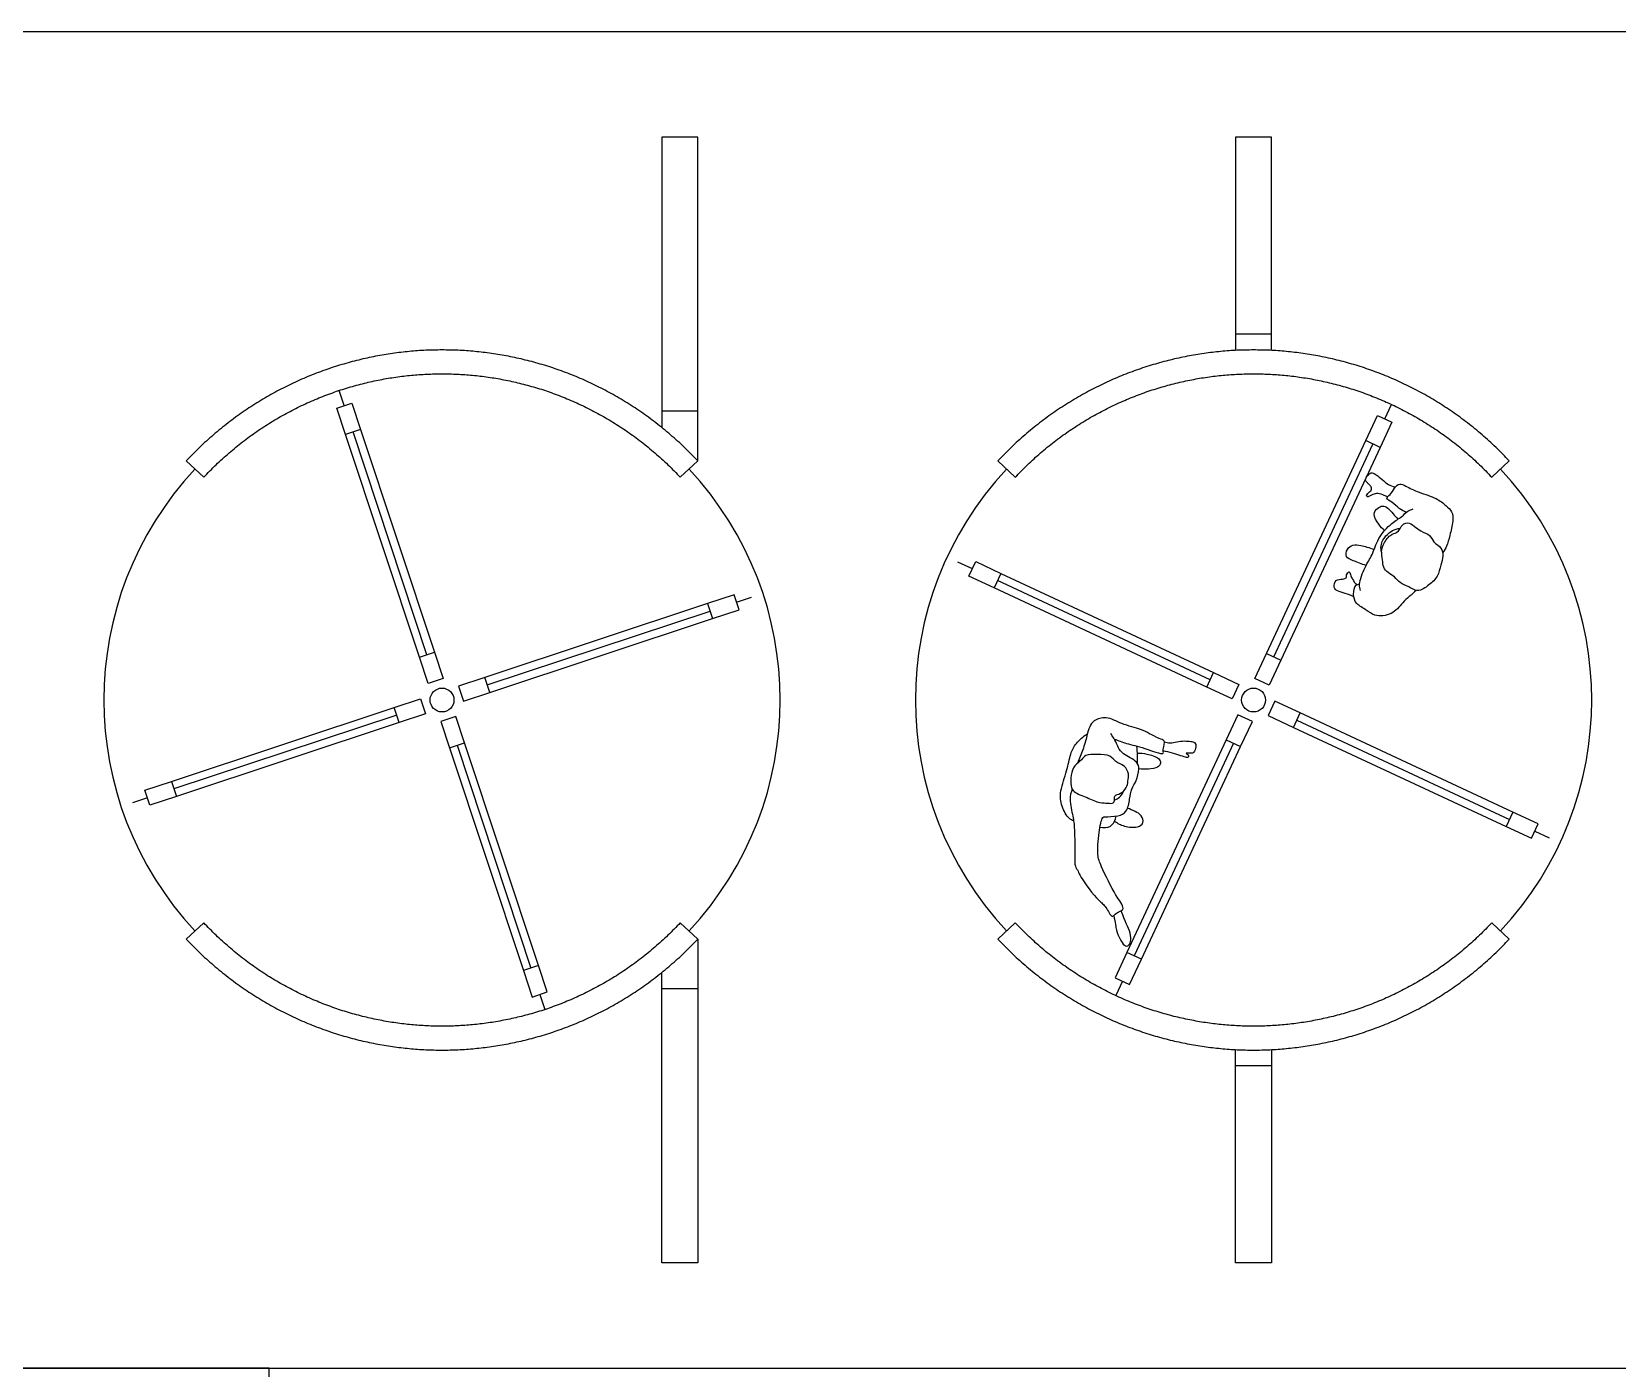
# Model space of a CAD drawing. Header units: millimetres. Extents: x 0.1 to 35.7, y -0.3 to 32.7.
# Drawn here: x 27.56 to 32.62, y 5.32 to 9.59 of the extents above; entities that cross this region are included whole.
import ezdxf

# ---------------------------------------------------------------- set-up
doc = ezdxf.new("R2010")
doc.units = ezdxf.units.MM
for name, color, linetype, true_color in [('AG-DIAGRAM', 7, 'Continuous', 0xfecc66), ('AG-DOORS', 7, 'Continuous', 0x66ccff), ('AG-PEOPLE', 7, 'Continuous', 0xfb0207), ('AG-WALLS', 7, 'Continuous', 0x6666ff), ('X-VPRT', 6, 'Continuous', 0xff00ff)]:
    doc.layers.add(name, color=color, linetype=linetype, true_color=true_color)

msp = doc.modelspace()

# ---------------------------------------------------------------- linework, layer by layer
at = {"layer": 'AG-DIAGRAM'}
for centre, start, end in [((28.8691, 7.4523), 136.9272, 223.0728), ((28.8691, 7.4523), 136.9272, 223.0728), ((28.8691, 7.4523), 316.9272, 43.0728), ((28.8691, 7.4523), 316.9272, 43.0728), ((31.4599, 7.4523), 136.9272, 223.0728), ((31.4599, 7.4523), 136.9272, 223.0728), ((31.4599, 7.4523), 316.9272, 43.0728), ((31.4599, 7.4523), 316.9272, 43.0728)]:
    msp.add_arc(centre, 1.0795, start, end, dxfattribs=at)
at = {"layer": 'AG-DOORS'}
for p, q in [((28.6092, 8.3162), (28.8452, 7.605)), ((28.6092, 8.3162), (28.8452, 7.605)), ((28.797, 7.589), (28.561, 8.3002)), ((28.797, 7.589), (28.561, 8.3002)), ((31.5012, 7.6012), (31.8179, 8.2803)), ((31.5012, 7.6012), (31.8179, 8.2803)), ((31.864, 8.2588), (31.5473, 7.5797)), ((31.864, 8.2588), (31.5473, 7.5797)), ((30.6534, 7.8564), (31.3325, 7.5398)), ((30.6534, 7.8564), (31.3325, 7.5398)), ((31.311, 7.4937), (30.6319, 7.8104)), ((31.311, 7.4937), (30.6319, 7.8104)), ((29.7169, 7.7604), (29.0057, 7.5244)), ((29.7169, 7.7604), (29.0057, 7.5244)), ((29.0217, 7.4762), (29.7329, 7.7122)), ((29.0217, 7.4762), (29.7329, 7.7122)), ((28.0052, 7.1925), (28.7164, 7.4285)), ((28.0052, 7.1925), (28.7164, 7.4285)), ((32.2878, 7.0943), (31.6087, 7.411)), ((32.2878, 7.0943), (31.6087, 7.411)), ((28.7324, 7.3802), (28.0212, 7.1443)), ((28.7324, 7.3802), (28.0212, 7.1443)), ((31.5872, 7.3649), (32.2663, 7.0482)), ((31.5872, 7.3649), (32.2663, 7.0482)), ((28.8929, 7.2997), (29.1289, 6.5885)), ((28.8929, 7.2997), (29.1289, 6.5885)), ((29.1771, 6.6045), (28.9412, 7.3157)), ((29.1771, 6.6045), (28.9412, 7.3157)), ((31.3724, 7.325), (31.0558, 6.6459)), ((31.3724, 7.325), (31.0558, 6.6459)), ((31.1018, 6.6244), (31.4185, 7.3035)), ((31.1018, 6.6244), (31.4185, 7.3035))]:
    msp.add_line(p, q, dxfattribs=at)
for points in [[(28.5571, 8.3925), (28.5411, 8.4408)], [(28.5571, 8.3925), (28.5411, 8.4408)], [(31.8785, 8.3501), (31.9, 8.3962)], [(31.8785, 8.3501), (31.9, 8.3962)], [(28.8211, 7.597), (28.5851, 8.3082)], [(28.8211, 7.597), (28.5851, 8.3082)], [(31.5243, 7.5905), (31.8409, 8.2696)], [(31.5243, 7.5905), (31.8409, 8.2696)], [(30.5621, 7.871), (30.516, 7.8925)], [(30.5621, 7.871), (30.516, 7.8925)], [(31.3217, 7.5167), (30.6426, 7.8334)], [(31.3217, 7.5167), (30.6426, 7.8334)], [(29.8093, 7.7643), (29.8575, 7.7803)], [(29.8093, 7.7643), (29.8575, 7.7803)], [(29.0137, 7.5003), (29.7249, 7.7363)], [(29.0137, 7.5003), (29.7249, 7.7363)], [(28.7244, 7.4043), (28.0132, 7.1684)], [(28.7244, 7.4043), (28.0132, 7.1684)], [(31.598, 7.3879), (32.2771, 7.0713)], [(31.598, 7.3879), (32.2771, 7.0713)], [(28.917, 7.3077), (29.153, 6.5965)], [(28.917, 7.3077), (29.153, 6.5965)], [(31.3954, 7.3142), (31.0788, 6.6351)], [(31.3954, 7.3142), (31.0788, 6.6351)], [(27.9289, 7.1404), (27.8806, 7.1244)], [(27.9289, 7.1404), (27.8806, 7.1244)], [(32.3576, 7.0337), (32.4037, 7.0122)], [(32.3576, 7.0337), (32.4037, 7.0122)], [(31.0412, 6.5545), (31.0197, 6.5085)], [(31.0412, 6.5545), (31.0197, 6.5085)], [(29.181, 6.5121), (29.197, 6.4639)], [(29.181, 6.5121), (29.197, 6.4639)]]:
    msp.add_lwpolyline(points, dxfattribs=at)
for points in [[(28.6092, 8.3162), (28.561, 8.3002), (28.533, 8.3845), (28.5812, 8.4005)], [(28.6092, 8.3162), (28.561, 8.3002), (28.533, 8.3845), (28.5812, 8.4005)], [(31.864, 8.2588), (31.8179, 8.2803), (31.8555, 8.3609), (31.9015, 8.3394)], [(31.864, 8.2588), (31.8179, 8.2803), (31.8555, 8.3609), (31.9015, 8.3394)], [(30.6534, 7.8564), (30.6319, 7.8104), (30.5513, 7.848), (30.5728, 7.894)], [(30.6534, 7.8564), (30.6319, 7.8104), (30.5513, 7.848), (30.5728, 7.894)], [(29.7169, 7.7604), (29.7329, 7.7122), (29.8173, 7.7402), (29.8013, 7.7884)], [(29.7169, 7.7604), (29.7329, 7.7122), (29.8173, 7.7402), (29.8013, 7.7884)], [(28.8732, 7.5206), (28.825, 7.5046), (28.797, 7.589), (28.8452, 7.605)], [(28.8732, 7.5206), (28.825, 7.5046), (28.797, 7.589), (28.8452, 7.605)], [(31.5097, 7.4992), (31.4637, 7.5206), (31.5012, 7.6012), (31.5473, 7.5797)], [(31.5097, 7.4992), (31.4637, 7.5206), (31.5012, 7.6012), (31.5473, 7.5797)], [(28.9213, 7.4964), (28.9373, 7.4482), (29.0217, 7.4762), (29.0057, 7.5244)], [(28.9213, 7.4964), (28.9373, 7.4482), (29.0217, 7.4762), (29.0057, 7.5244)], [(31.413, 7.5022), (31.3916, 7.4562), (31.311, 7.4937), (31.3325, 7.5398)], [(31.413, 7.5022), (31.3916, 7.4562), (31.311, 7.4937), (31.3325, 7.5398)], [(28.8008, 7.4564), (28.8168, 7.4082), (28.7324, 7.3802), (28.7164, 7.4285)], [(28.8008, 7.4564), (28.8168, 7.4082), (28.7324, 7.3802), (28.7164, 7.4285)], [(31.5281, 7.4485), (31.5067, 7.4025), (31.5872, 7.3649), (31.6087, 7.411)], [(31.5281, 7.4485), (31.5067, 7.4025), (31.5872, 7.3649), (31.6087, 7.411)], [(28.9132, 7.4001), (28.8649, 7.3841), (28.8929, 7.2997), (28.9412, 7.3157)], [(28.9132, 7.4001), (28.8649, 7.3841), (28.8929, 7.2997), (28.9412, 7.3157)], [(31.456, 7.3841), (31.41, 7.4055), (31.3724, 7.325), (31.4185, 7.3035)], [(31.456, 7.3841), (31.41, 7.4055), (31.3724, 7.325), (31.4185, 7.3035)], [(28.0052, 7.1925), (28.0212, 7.1443), (27.9368, 7.1163), (27.9209, 7.1645)], [(28.0052, 7.1925), (28.0212, 7.1443), (27.9368, 7.1163), (27.9209, 7.1645)], [(32.2878, 7.0943), (32.2663, 7.0482), (32.3469, 7.0107), (32.3684, 7.0567)], [(32.2878, 7.0943), (32.2663, 7.0482), (32.3469, 7.0107), (32.3684, 7.0567)], [(31.1018, 6.6244), (31.0558, 6.6459), (31.0182, 6.5653), (31.0642, 6.5438)], [(31.1018, 6.6244), (31.0558, 6.6459), (31.0182, 6.5653), (31.0642, 6.5438)], [(29.1771, 6.6045), (29.1289, 6.5885), (29.1569, 6.5041), (29.2051, 6.5201)], [(29.1771, 6.6045), (29.1289, 6.5885), (29.1569, 6.5041), (29.2051, 6.5201)]]:
    msp.add_lwpolyline(points, close=True, dxfattribs=at)
for centre in [(28.8691, 7.4523), (28.8691, 7.4523), (31.4599, 7.4523), (31.4599, 7.4523)]:
    msp.add_circle(centre, 0.0381, dxfattribs=at)
at = {"layer": 'AG-PEOPLE'}
for points, knots in [([(31.8873, 8.1001), (31.8842, 8.1022), (31.8768, 8.1065), (31.8568, 8.1125), (31.8486, 8.1117), (31.8321, 8.1048), (31.8239, 8.0996), (31.818, 8.1067), (31.8325, 8.1175), (31.839, 8.1274), (31.8317, 8.1381), (31.8245, 8.1439), (31.8158, 8.1535), (31.8186, 8.1621), (31.8276, 8.1736), (31.8382, 8.18), (31.8529, 8.1706), (31.8702, 8.1568), (31.8897, 8.139), (31.9017, 8.1351), (31.9126, 8.1323)], [0.03584, 0.03584, 0.03584, 0.03584, 0.228068, 0.508222, 0.690041, 0.948701, 1.130413, 1.268451, 1.515762, 1.720924, 1.924337, 2.120138, 2.328826, 2.502474, 2.737551, 2.939418, 3.179555, 3.476631, 3.793553, 4.039932, 4.039932, 4.039932, 4.039932]), ([(31.8873, 8.1001), (31.8842, 8.1022), (31.8768, 8.1065), (31.8568, 8.1125), (31.8486, 8.1117), (31.8321, 8.1048), (31.8239, 8.0996), (31.818, 8.1067), (31.8325, 8.1175), (31.839, 8.1274), (31.8317, 8.1381), (31.8245, 8.1439), (31.8158, 8.1535), (31.8186, 8.1621), (31.8276, 8.1736), (31.8382, 8.18), (31.8529, 8.1706), (31.8702, 8.1568), (31.8897, 8.139), (31.9017, 8.1351), (31.9126, 8.1323)], [0.03584, 0.03584, 0.03584, 0.03584, 0.228068, 0.508222, 0.690041, 0.948701, 1.130413, 1.268451, 1.515762, 1.720924, 1.924337, 2.120138, 2.328826, 2.502474, 2.737551, 2.939418, 3.179555, 3.476631, 3.793553, 4.039932, 4.039932, 4.039932, 4.039932]), ([(31.9468, 8.0511), (31.9393, 8.0549), (31.924, 8.0628), (31.9045, 8.0837), (31.8787, 8.0955), (31.8986, 8.1083), (31.9079, 8.1291), (31.9262, 8.1457), (31.9475, 8.1339), (31.9888, 8.1138), (32.0434, 8.0987), (32.0734, 8.0738), (32.0955, 8.0544), (32.0977, 8.0219), (32.0865, 7.9782), (32.0778, 7.9437), (32.0686, 7.9295), (32.0639, 7.923)], [0, 0, 0, 0, 0.307834, 0.647346, 0.923532, 1.166816, 1.472392, 1.751265, 2.029158, 2.449443, 2.914893, 3.29527, 3.613985, 3.950632, 4.366893, 4.732706, 5.033726, 5.033726, 5.033726, 5.033726]), ([(31.9468, 8.0511), (31.9393, 8.0549), (31.924, 8.0628), (31.9045, 8.0837), (31.8787, 8.0955), (31.8986, 8.1083), (31.9079, 8.1291), (31.9262, 8.1457), (31.9475, 8.1339), (31.9888, 8.1138), (32.0434, 8.0987), (32.0734, 8.0738), (32.0955, 8.0544), (32.0977, 8.0219), (32.0865, 7.9782), (32.0778, 7.9437), (32.0686, 7.9295), (32.0639, 7.923)], [0, 0, 0, 0, 0.307834, 0.647346, 0.923532, 1.166816, 1.472392, 1.751265, 2.029158, 2.449443, 2.914893, 3.29527, 3.613985, 3.950632, 4.366893, 4.732706, 5.033726, 5.033726, 5.033726, 5.033726]), ([(31.801, 7.8019), (31.7994, 7.8085), (31.7947, 7.8223), (31.8149, 7.879), (31.8405, 7.9151), (31.8554, 7.9697), (31.8988, 8.0175), (31.9329, 8.0356), (31.9509, 8.0571), (31.9633, 8.0607), (31.9692, 8.0622)], [0, 0, 0, 0, 0.275494, 0.736989, 1.154643, 1.610574, 2.099032, 2.480601, 2.7945, 3.054814, 3.054814, 3.054814, 3.054814]), ([(31.801, 7.8019), (31.7994, 7.8085), (31.7947, 7.8223), (31.8149, 7.879), (31.8405, 7.9151), (31.8554, 7.9697), (31.8988, 8.0175), (31.9329, 8.0356), (31.9509, 8.0571), (31.9633, 8.0607), (31.9692, 8.0622)], [0, 0, 0, 0, 0.275494, 0.736989, 1.154643, 1.610574, 2.099032, 2.480601, 2.7945, 3.054814, 3.054814, 3.054814, 3.054814]), ([(31.8782, 7.9933), (31.8711, 7.9991), (31.8595, 8.012), (31.8385, 8.0453), (31.8547, 8.0652), (31.8718, 8.0743), (31.8899, 8.0654), (31.9048, 8.0466), (31.9156, 8.0354), (31.9209, 8.0295)], [0.009313, 0.009313, 0.009313, 0.009313, 0.326803, 0.68245, 0.955391, 1.205093, 1.456827, 1.760316, 2.054452, 2.054452, 2.054452, 2.054452]), ([(31.8782, 7.9933), (31.8711, 7.9991), (31.8595, 8.012), (31.8385, 8.0453), (31.8547, 8.0652), (31.8718, 8.0743), (31.8899, 8.0654), (31.9048, 8.0466), (31.9156, 8.0354), (31.9209, 8.0295)], [0.009313, 0.009313, 0.009313, 0.009313, 0.326803, 0.68245, 0.955391, 1.205093, 1.456827, 1.760316, 2.054452, 2.054452, 2.054452, 2.054452]), ([(31.8689, 7.9217), (31.8644, 7.9394), (31.87, 7.9648), (31.8989, 7.9947), (31.9196, 7.9997), (31.9282, 8.0004)], [0.169677, 0.169677, 0.169677, 0.169677, 0.561466, 1.007746, 1.313365, 1.313365, 1.313365, 1.313365]), ([(31.8689, 7.9217), (31.8644, 7.9394), (31.87, 7.9648), (31.8989, 7.9947), (31.9196, 7.9997), (31.9282, 8.0004)], [0.169677, 0.169677, 0.169677, 0.169677, 0.561466, 1.007746, 1.313365, 1.313365, 1.313365, 1.313365]), ([(31.9166, 7.9869), (31.9113, 7.9848), (31.8936, 7.9813), (31.8723, 7.9465), (31.8672, 7.9271), (31.8718, 7.8992), (31.8733, 7.8753), (31.8887, 7.8577), (31.9114, 7.8466), (31.9263, 7.825), (31.9558, 7.8152), (31.9834, 7.7941), (32.0216, 7.8194), (32.0492, 7.8457), (32.0567, 7.883), (32.0668, 7.9114), (32.0616, 7.9399), (32.033, 7.9546), (32.0239, 7.9821), (31.9919, 7.9876), (31.954, 8.0279), (31.9294, 8.0072), (31.9266, 7.9958), (31.9166, 7.9869)], [0, 0, 0, 0, 0.294572, 0.687479, 0.973366, 1.302225, 1.609019, 1.903009, 2.216994, 2.532278, 2.880832, 3.229941, 3.631004, 4.022929, 4.404251, 4.750505, 5.069197, 5.413864, 5.730452, 6.081323, 6.522315, 6.830339, 7.075155, 7.075155, 7.075155, 7.075155]), ([(31.9166, 7.9869), (31.9113, 7.9848), (31.8936, 7.9813), (31.8723, 7.9465), (31.8672, 7.9271), (31.8718, 7.8992), (31.8733, 7.8753), (31.8887, 7.8577), (31.9114, 7.8466), (31.9263, 7.825), (31.9558, 7.8152), (31.9834, 7.7941), (32.0216, 7.8194), (32.0492, 7.8457), (32.0567, 7.883), (32.0668, 7.9114), (32.0616, 7.9399), (32.033, 7.9546), (32.0239, 7.9821), (31.9919, 7.9876), (31.954, 8.0279), (31.9294, 8.0072), (31.9266, 7.9958), (31.9166, 7.9869)], [0, 0, 0, 0, 0.294572, 0.687479, 0.973366, 1.302225, 1.609019, 1.903009, 2.216994, 2.532278, 2.880832, 3.229941, 3.631004, 4.022929, 4.404251, 4.750505, 5.069197, 5.413864, 5.730452, 6.081323, 6.522315, 6.830339, 7.075155, 7.075155, 7.075155, 7.075155]), ([(31.8193, 7.8821), (31.8049, 7.8854), (31.7797, 7.8972), (31.7515, 7.9066), (31.7576, 7.9349), (31.7757, 7.9502), (31.8027, 7.9452), (31.8215, 7.9412), (31.8372, 7.9356), (31.8446, 7.9325)], [0.006108, 0.006108, 0.006108, 0.006108, 0.408607, 0.717112, 1.002403, 1.278553, 1.58656, 1.862225, 2.154588, 2.154588, 2.154588, 2.154588]), ([(31.8193, 7.8821), (31.8049, 7.8854), (31.7797, 7.8972), (31.7515, 7.9066), (31.7576, 7.9349), (31.7757, 7.9502), (31.8027, 7.9452), (31.8215, 7.9412), (31.8372, 7.9356), (31.8446, 7.9325)], [0.006108, 0.006108, 0.006108, 0.006108, 0.408607, 0.717112, 1.002403, 1.278553, 1.58656, 1.862225, 2.154588, 2.154588, 2.154588, 2.154588]), ([(31.7799, 7.7822), (31.7708, 7.7858), (31.7534, 7.7931), (31.7273, 7.7989), (31.7141, 7.8112), (31.721, 7.8388), (31.7432, 7.8374), (31.7582, 7.8411), (31.7543, 7.852), (31.767, 7.8673), (31.7705, 7.8468), (31.7756, 7.8385), (31.7836, 7.8253), (31.7884, 7.8196)], [0, 0, 0, 0, 0.331663, 0.645912, 0.888126, 1.176691, 1.453652, 1.669103, 1.859051, 2.074005, 2.301258, 2.510596, 2.800533, 2.800533, 2.800533, 2.800533]), ([(31.7799, 7.7822), (31.7708, 7.7858), (31.7534, 7.7931), (31.7273, 7.7989), (31.7141, 7.8112), (31.721, 7.8388), (31.7432, 7.8374), (31.7582, 7.8411), (31.7543, 7.852), (31.767, 7.8673), (31.7705, 7.8468), (31.7756, 7.8385), (31.7836, 7.8253), (31.7884, 7.8196)], [0, 0, 0, 0, 0.331663, 0.645912, 0.888126, 1.176691, 1.453652, 1.669103, 1.859051, 2.074005, 2.301258, 2.510596, 2.800533, 2.800533, 2.800533, 2.800533]), ([(31.9789, 7.8023), (31.9647, 7.789), (31.9346, 7.7645), (31.9048, 7.7225), (31.8449, 7.718), (31.8213, 7.7403), (31.7852, 7.7577), (31.7768, 7.7885), (31.7836, 7.8215), (31.7944, 7.8216), (31.7984, 7.822)], [0, 0, 0, 0, 0.468066, 0.902254, 1.344938, 1.692187, 2.066382, 2.407093, 2.73926, 2.950177, 2.950177, 2.950177, 2.950177]), ([(31.9789, 7.8023), (31.9647, 7.789), (31.9346, 7.7645), (31.9048, 7.7225), (31.8449, 7.718), (31.8213, 7.7403), (31.7852, 7.7577), (31.7768, 7.7885), (31.7836, 7.8215), (31.7944, 7.8216), (31.7984, 7.822)], [0, 0, 0, 0, 0.468066, 0.902254, 1.344938, 1.692187, 2.066382, 2.407093, 2.73926, 2.950177, 2.950177, 2.950177, 2.950177]), ([(31.0151, 7.3278), (31.0281, 7.3228), (31.0559, 7.312), (31.1073, 7.3017), (31.1759, 7.2741), (31.1699, 7.2914), (31.174, 7.3074), (31.1774, 7.3237), (31.1566, 7.329), (31.1269, 7.3455), (31.0999, 7.3602), (31.0378, 7.3739), (30.9927, 7.4019), (30.949, 7.389), (30.9354, 7.3666), (30.9279, 7.3375), (30.9152, 7.2923), (30.9042, 7.2646), (30.8981, 7.2506)], [0, 0, 0, 0, 0.370094, 0.817011, 1.253984, 1.427036, 1.665612, 1.874042, 2.115797, 2.449837, 2.77184, 3.225281, 3.643758, 4.003821, 4.284751, 4.596426, 4.9889, 5.376104, 5.376104, 5.376104, 5.376104]), ([(31.0151, 7.3278), (31.0281, 7.3228), (31.0559, 7.312), (31.1073, 7.3017), (31.1759, 7.2741), (31.1699, 7.2914), (31.174, 7.3074), (31.1774, 7.3237), (31.1566, 7.329), (31.1269, 7.3455), (31.0999, 7.3602), (31.0378, 7.3739), (30.9927, 7.4019), (30.949, 7.389), (30.9354, 7.3666), (30.9279, 7.3375), (30.9152, 7.2923), (30.9042, 7.2646), (30.8981, 7.2506)], [0, 0, 0, 0, 0.370094, 0.817011, 1.253984, 1.427036, 1.665612, 1.874042, 2.115797, 2.449837, 2.77184, 3.225281, 3.643758, 4.003821, 4.284751, 4.596426, 4.9889, 5.376104, 5.376104, 5.376104, 5.376104]), ([(30.8855, 7.0661), (30.8805, 7.0684), (30.8692, 7.0729), (30.8438, 7.1139), (30.8409, 7.1631), (30.8649, 7.2254), (30.8743, 7.2794), (30.8917, 7.3153), (30.916, 7.3364), (30.9295, 7.3439)], [0, 0, 0, 0, 0.233246, 0.615337, 1.018072, 1.485436, 1.909515, 2.265808, 2.65581, 2.65581, 2.65581, 2.65581]), ([(30.8855, 7.0661), (30.8805, 7.0684), (30.8692, 7.0729), (30.8438, 7.1139), (30.8409, 7.1631), (30.8649, 7.2254), (30.8743, 7.2794), (30.8917, 7.3153), (30.916, 7.3364), (30.9295, 7.3439)], [0, 0, 0, 0, 0.233246, 0.615337, 1.018072, 1.485436, 1.909515, 2.265808, 2.65581, 2.65581, 2.65581, 2.65581]), ([(30.8808, 7.1678), (30.8771, 7.157), (30.8699, 7.1345), (30.8844, 7.0792), (30.8889, 7.0399), (30.8899, 6.9558), (30.8881, 6.9222), (30.901, 6.9054), (30.9073, 6.8845), (30.9647, 6.8094), (30.9882, 6.7961), (31.007, 6.7534), (31.017, 6.771), (31.0366, 6.7786), (31.0462, 6.7857), (31.0358, 6.8092), (31.0179, 6.8291), (30.9725, 6.9218), (30.9599, 6.9568), (30.9647, 7.0257), (30.9757, 7.0797), (30.9871, 7.0796), (31.0284, 7.0799), (31.0567, 7.0945), (31.0648, 7.1365), (31.0684, 7.169), (31.0872, 7.1933), (31.0953, 7.232), (31.0902, 7.2572), (31.0426, 7.2784), (31.0275, 7.2992), (31.0222, 7.3183), (31.0106, 7.3343), (31.0044, 7.3457)], [0, 0, 0, 0, 0.340545, 0.765608, 1.148707, 1.681246, 2.025548, 2.275504, 2.561298, 3.130095, 3.477488, 3.826762, 4.031925, 4.311615, 4.49526, 4.766816, 5.094947, 5.691696, 6.072858, 6.561041, 6.969904, 7.136517, 7.504298, 7.824155, 8.19175, 8.523511, 8.842892, 9.200988, 9.480985, 9.888534, 10.179723, 10.440296, 10.727094, 10.727094, 10.727094, 10.727094]), ([(30.8808, 7.1678), (30.8771, 7.157), (30.8699, 7.1345), (30.8844, 7.0792), (30.8889, 7.0399), (30.8899, 6.9558), (30.8881, 6.9222), (30.901, 6.9054), (30.9073, 6.8845), (30.9647, 6.8094), (30.9882, 6.7961), (31.007, 6.7534), (31.017, 6.771), (31.0366, 6.7786), (31.0462, 6.7857), (31.0358, 6.8092), (31.0179, 6.8291), (30.9725, 6.9218), (30.9599, 6.9568), (30.9647, 7.0257), (30.9757, 7.0797), (30.9871, 7.0796), (31.0284, 7.0799), (31.0567, 7.0945), (31.0648, 7.1365), (31.0684, 7.169), (31.0872, 7.1933), (31.0953, 7.232), (31.0902, 7.2572), (31.0426, 7.2784), (31.0275, 7.2992), (31.0222, 7.3183), (31.0106, 7.3343), (31.0044, 7.3457)], [0, 0, 0, 0, 0.340545, 0.765608, 1.148707, 1.681246, 2.025548, 2.275504, 2.561298, 3.130095, 3.477488, 3.826762, 4.031925, 4.311615, 4.49526, 4.766816, 5.094947, 5.691696, 6.072858, 6.561041, 6.969904, 7.136517, 7.504298, 7.824155, 8.19175, 8.523511, 8.842892, 9.200988, 9.480985, 9.888534, 10.179723, 10.440296, 10.727094, 10.727094, 10.727094, 10.727094]), ([(31.0893, 7.2495), (31.0897, 7.2585), (31.0899, 7.2763), (31.0885, 7.2956), (31.0873, 7.3051)], [0, 0, 0, 0, 0.2964718, 0.6041885, 0.6041885, 0.6041885, 0.6041885]), ([(31.0893, 7.2495), (31.0897, 7.2585), (31.0899, 7.2763), (31.0885, 7.2956), (31.0873, 7.3051)], [0, 0, 0, 0, 0.2964718, 0.6041885, 0.6041885, 0.6041885, 0.6041885]), ([(31.1751, 7.3191), (31.1809, 7.3168), (31.1935, 7.3135), (31.2152, 7.3194), (31.2385, 7.3227), (31.2588, 7.3197), (31.2735, 7.3186), (31.278, 7.3023), (31.2699, 7.2839), (31.2615, 7.2814), (31.2386, 7.2847), (31.2545, 7.2773), (31.2521, 7.269), (31.2452, 7.2682), (31.227, 7.275), (31.2014, 7.2834), (31.1815, 7.2878), (31.1714, 7.2896)], [0, 0, 0, 0, 0.247316, 0.516353, 0.796248, 1.057054, 1.261716, 1.479184, 1.725721, 1.899952, 2.084282, 2.213538, 2.3655, 2.49986, 2.74759, 3.050506, 3.368444, 3.368444, 3.368444, 3.368444]), ([(31.1751, 7.3191), (31.1809, 7.3168), (31.1935, 7.3135), (31.2152, 7.3194), (31.2385, 7.3227), (31.2588, 7.3197), (31.2735, 7.3186), (31.278, 7.3023), (31.2699, 7.2839), (31.2615, 7.2814), (31.2386, 7.2847), (31.2545, 7.2773), (31.2521, 7.269), (31.2452, 7.2682), (31.227, 7.275), (31.2014, 7.2834), (31.1815, 7.2878), (31.1714, 7.2896)], [0, 0, 0, 0, 0.247316, 0.516353, 0.796248, 1.057054, 1.261716, 1.479184, 1.725721, 1.899952, 2.084282, 2.213538, 2.3655, 2.49986, 2.74759, 3.050506, 3.368444, 3.368444, 3.368444, 3.368444]), ([(30.8877, 7.1597), (30.8815, 7.1646), (30.8755, 7.1778), (30.8765, 7.2129), (30.8856, 7.244), (30.9124, 7.2594), (30.9223, 7.2794), (30.9605, 7.2787), (31.0046, 7.2778), (31.0177, 7.2531), (31.0489, 7.2448), (31.0631, 7.2167), (31.0586, 7.193), (31.0559, 7.1716), (31.0375, 7.1525), (31.014, 7.1484), (31.017, 7.1354), (31.0131, 7.1202), (30.9935, 7.1244), (30.9675, 7.1222), (30.9296, 7.1416), (30.8967, 7.1524), (30.8877, 7.1597)], [0, 0, 0, 0, 0.26218, 0.597812, 0.920452, 1.22862, 1.481472, 1.818969, 2.179114, 2.470487, 2.79045, 3.063019, 3.328279, 3.594317, 3.88494, 4.141202, 4.327353, 4.529424, 4.761824, 5.053282, 5.431283, 5.815291, 5.815291, 5.815291, 5.815291]), ([(30.8877, 7.1597), (30.8815, 7.1646), (30.8755, 7.1778), (30.8765, 7.2129), (30.8856, 7.244), (30.9124, 7.2594), (30.9223, 7.2794), (30.9605, 7.2787), (31.0046, 7.2778), (31.0177, 7.2531), (31.0489, 7.2448), (31.0631, 7.2167), (31.0586, 7.193), (31.0559, 7.1716), (31.0375, 7.1525), (31.014, 7.1484), (31.017, 7.1354), (31.0131, 7.1202), (30.9935, 7.1244), (30.9675, 7.1222), (30.9296, 7.1416), (30.8967, 7.1524), (30.8877, 7.1597)], [0, 0, 0, 0, 0.26218, 0.597812, 0.920452, 1.22862, 1.481472, 1.818969, 2.179114, 2.470487, 2.79045, 3.063019, 3.328279, 3.594317, 3.88494, 4.141202, 4.327353, 4.529424, 4.761824, 5.053282, 5.431283, 5.815291, 5.815291, 5.815291, 5.815291]), ([(31.0892, 7.2828), (31.0993, 7.2829), (31.1181, 7.2813), (31.1583, 7.2689), (31.1651, 7.2507), (31.1545, 7.2345), (31.1234, 7.2312), (31.1036, 7.231), (31.0933, 7.2324)], [0, 0, 0, 0, 0.314353, 0.675822, 0.902183, 1.129635, 1.442175, 1.761742, 1.761742, 1.761742, 1.761742]), ([(31.0892, 7.2828), (31.0993, 7.2829), (31.1181, 7.2813), (31.1583, 7.2689), (31.1651, 7.2507), (31.1545, 7.2345), (31.1234, 7.2312), (31.1036, 7.231), (31.0933, 7.2324)], [0, 0, 0, 0, 0.314353, 0.675822, 0.902183, 1.129635, 1.442175, 1.761742, 1.761742, 1.761742, 1.761742]), ([(31.0158, 7.1332), (31.0215, 7.1351), (31.0328, 7.1404), (31.0423, 7.154), (31.0451, 7.1614)], [0, 0, 0, 0, 0.2428964, 0.5221093, 0.5221093, 0.5221093, 0.5221093]), ([(31.0158, 7.1332), (31.0215, 7.1351), (31.0328, 7.1404), (31.0423, 7.154), (31.0451, 7.1614)], [0, 0, 0, 0, 0.2428964, 0.5221093, 0.5221093, 0.5221093, 0.5221093]), ([(31.0161, 7.0658), (31.0255, 7.0587), (31.046, 7.0473), (31.0888, 7.0436), (31.1115, 7.0588), (31.103, 7.0855), (31.0813, 7.0967), (31.0655, 7.104), (31.057, 7.1064)], [0, 0, 0, 0, 0.340464, 0.710288, 0.978717, 1.250341, 1.531147, 1.825231, 1.825231, 1.825231, 1.825231]), ([(31.0161, 7.0658), (31.0255, 7.0587), (31.046, 7.0473), (31.0888, 7.0436), (31.1115, 7.0588), (31.103, 7.0855), (31.0813, 7.0967), (31.0655, 7.104), (31.057, 7.1064)], [0, 0, 0, 0, 0.340464, 0.710288, 0.978717, 1.250341, 1.531147, 1.825231, 1.825231, 1.825231, 1.825231]), ([(30.9696, 7.0465), (30.9806, 7.0441), (31.0073, 7.0435), (31.0189, 7.0697), (31.0211, 7.0816)], [0, 0, 0, 0, 0.3326605, 0.6782491, 0.6782491, 0.6782491, 0.6782491]), ([(30.9696, 7.0465), (30.9806, 7.0441), (31.0073, 7.0435), (31.0189, 7.0697), (31.0211, 7.0816)], [0, 0, 0, 0, 0.3326605, 0.6782491, 0.6782491, 0.6782491, 0.6782491])]:
    msp.add_open_spline(points, degree=3, knots=knots, dxfattribs=at)
msp.add_open_spline([(31.0133, 6.7643), (31.0186, 6.7408), (31.0209, 6.7146), (31.032, 6.6917), (31.0483, 6.6641), (31.0619, 6.6675), (31.07, 6.6853), (31.0656, 6.7147), (31.049, 6.7462), (31.04, 6.7736), (31.0369, 6.7795)], degree=3, dxfattribs=at)
msp.add_open_spline([(31.0133, 6.7643), (31.0186, 6.7408), (31.0209, 6.7146), (31.032, 6.6917), (31.0483, 6.6641), (31.0619, 6.6675), (31.07, 6.6853), (31.0656, 6.7147), (31.049, 6.7462), (31.04, 6.7736), (31.0369, 6.7795)], degree=3, dxfattribs=at)
at = {"layer": 'AG-WALLS'}
for points in [[(29.6854, 8.2156), (29.6854, 9.2494), (29.5711, 9.2494), (29.5711, 8.3219)], [(29.6854, 8.2156), (29.6854, 9.2494), (29.5711, 9.2494), (29.5711, 8.3219)], [(31.517, 8.5685), (31.517, 9.2494), (31.4027, 9.2494), (31.4027, 8.5685)], [(31.517, 8.5685), (31.517, 9.2494), (31.4027, 9.2494), (31.4027, 8.5685)], [(31.517, 8.5685), (31.517, 8.6207), (31.4027, 8.6207), (31.4027, 8.5685)], [(31.517, 8.5685), (31.517, 8.6207), (31.4027, 8.6207), (31.4027, 8.5685)], [(29.6854, 8.2156), (29.6854, 8.3741), (29.5711, 8.3741), (29.5711, 8.3219)], [(29.6854, 8.2156), (29.6854, 8.3741), (29.5711, 8.3741), (29.5711, 8.3219)], [(28.0527, 8.2156), (28.1083, 8.1635)], [(28.0527, 8.2156), (28.1083, 8.1635)], [(29.6298, 8.1635), (29.6854, 8.2156)], [(29.6298, 8.1635), (29.6854, 8.2156)], [(30.6435, 8.2156), (30.6991, 8.1635)], [(30.6435, 8.2156), (30.6991, 8.1635)], [(32.2206, 8.1635), (32.2762, 8.2156)], [(32.2206, 8.1635), (32.2762, 8.2156)], [(28.1083, 6.7411), (28.0527, 6.6891)], [(28.1083, 6.7411), (28.0527, 6.6891)], [(29.6854, 6.6891), (29.6298, 6.7411)], [(29.6854, 6.6891), (29.6298, 6.7411)], [(30.6991, 6.7411), (30.6435, 6.6891)], [(30.6991, 6.7411), (30.6435, 6.6891)], [(32.2762, 6.6891), (32.2206, 6.7411)], [(32.2762, 6.6891), (32.2206, 6.7411)], [(29.6854, 6.6891), (29.6854, 5.6553), (29.5711, 5.6553), (29.5711, 6.5828)], [(29.6854, 6.6891), (29.6854, 6.5305), (29.5711, 6.5305), (29.5711, 6.5828)], [(29.6854, 6.6891), (29.6854, 5.6553), (29.5711, 5.6553), (29.5711, 6.5828)], [(29.6854, 6.6891), (29.6854, 6.5305), (29.5711, 6.5305), (29.5711, 6.5828)], [(31.517, 6.3362), (31.517, 6.2839), (31.4027, 6.2839), (31.4027, 6.3362)], [(31.517, 6.3362), (31.517, 5.6553), (31.4027, 5.6553), (31.4027, 6.3362)], [(31.517, 6.3362), (31.517, 6.2839), (31.4027, 6.2839), (31.4027, 6.3362)], [(31.517, 6.3362), (31.517, 5.6553), (31.4027, 5.6553), (31.4027, 6.3362)]]:
    msp.add_lwpolyline(points, dxfattribs=at)
for points, weights in [([(28.8691, 8.5699), (28.384, 8.5699), (28.0527, 8.2156)], [1, 0.847606714025, 0.853794864004]), ([(28.8691, 8.5699), (28.384, 8.5699), (28.0527, 8.2156)], [1, 0.847606714025, 0.853794864004]), ([(29.6854, 8.2156), (29.3542, 8.5699), (28.8691, 8.5699)], [0.853794864004, 0.847606714025, 1]), ([(29.6854, 8.2156), (29.3542, 8.5699), (28.8691, 8.5699)], [0.853794864004, 0.847606714025, 1]), ([(31.4599, 8.5699), (30.9748, 8.5699), (30.6435, 8.2156)], [1, 0.847606714025, 0.853794864004]), ([(31.4599, 8.5699), (30.9748, 8.5699), (30.6435, 8.2156)], [1, 0.847606714025, 0.853794864004]), ([(32.2762, 8.2156), (31.945, 8.5699), (31.4599, 8.5699)], [0.853794864004, 0.847606714025, 1]), ([(32.2762, 8.2156), (31.945, 8.5699), (31.4599, 8.5699)], [0.853794864004, 0.847606714025, 1]), ([(28.1083, 8.1635), (28.417, 8.4937), (28.8691, 8.4937)], [0.853794864004, 0.847606714025, 1]), ([(28.1083, 8.1635), (28.417, 8.4937), (28.8691, 8.4937)], [0.853794864004, 0.847606714025, 1]), ([(28.8691, 8.4937), (29.3211, 8.4937), (29.6298, 8.1635)], [1, 0.847606714025, 0.853794864004]), ([(28.8691, 8.4937), (29.3211, 8.4937), (29.6298, 8.1635)], [1, 0.847606714025, 0.853794864004]), ([(30.6991, 8.1635), (31.0078, 8.4937), (31.4599, 8.4937)], [0.853794864004, 0.847606714025, 1]), ([(30.6991, 8.1635), (31.0078, 8.4937), (31.4599, 8.4937)], [0.853794864004, 0.847606714025, 1]), ([(31.4599, 8.4937), (31.9119, 8.4937), (32.2206, 8.1635)], [1, 0.847606714025, 0.853794864004]), ([(31.4599, 8.4937), (31.9119, 8.4937), (32.2206, 8.1635)], [1, 0.847606714025, 0.853794864004])]:
    msp.add_rational_spline(points, weights, degree=2, dxfattribs=at)
for points, weights, knots in [([(29.6298, 6.7411), (29.3211, 6.4109), (28.8691, 6.4109), (28.417, 6.4109), (28.1083, 6.7411)], [0.853794864004, 0.847606714025, 1, 0.847606714025, 0.853794864004], [-13.526184, -13.526184, -13.526184, -10.733775, -10.733775, -7.941366, -7.941366, -7.941366]), ([(29.6298, 6.7411), (29.3211, 6.4109), (28.8691, 6.4109), (28.417, 6.4109), (28.1083, 6.7411)], [0.853794864004, 0.847606714025, 1, 0.847606714025, 0.853794864004], [-13.526184, -13.526184, -13.526184, -10.733775, -10.733775, -7.941366, -7.941366, -7.941366]), ([(32.2206, 6.7411), (31.9119, 6.4109), (31.4599, 6.4109), (31.0078, 6.4109), (30.6991, 6.7411)], [0.853794864004, 0.847606714025, 1, 0.847606714025, 0.853794864004], [-13.526184, -13.526184, -13.526184, -10.733775, -10.733775, -7.941366, -7.941366, -7.941366]), ([(32.2206, 6.7411), (31.9119, 6.4109), (31.4599, 6.4109), (31.0078, 6.4109), (30.6991, 6.7411)], [0.853794864004, 0.847606714025, 1, 0.847606714025, 0.853794864004], [-13.526184, -13.526184, -13.526184, -10.733775, -10.733775, -7.941366, -7.941366, -7.941366]), ([(28.0527, 6.6891), (28.384, 6.3347), (28.8691, 6.3347), (29.3542, 6.3347), (29.6854, 6.6891)], [0.853794864004, 0.847606714025, 1, 0.84760671401, 0.853794864005], [7.941366, 7.941366, 7.941366, 10.733775, 10.733775, 13.526184, 13.526184, 13.526184]), ([(28.0527, 6.6891), (28.384, 6.3347), (28.8691, 6.3347), (29.3542, 6.3347), (29.6854, 6.6891)], [0.853794864004, 0.847606714025, 1, 0.84760671401, 0.853794864005], [7.941366, 7.941366, 7.941366, 10.733775, 10.733775, 13.526184, 13.526184, 13.526184]), ([(30.6435, 6.6891), (30.9748, 6.3347), (31.4599, 6.3347), (31.945, 6.3347), (32.2762, 6.6891)], [0.853794864004, 0.847606714025, 1, 0.84760671401, 0.853794864005], [7.941366, 7.941366, 7.941366, 10.733775, 10.733775, 13.526184, 13.526184, 13.526184]), ([(30.6435, 6.6891), (30.9748, 6.3347), (31.4599, 6.3347), (31.945, 6.3347), (32.2762, 6.6891)], [0.853794864004, 0.847606714025, 1, 0.84760671401, 0.853794864005], [7.941366, 7.941366, 7.941366, 10.733775, 10.733775, 13.526184, 13.526184, 13.526184])]:
    msp.add_rational_spline(points, weights, degree=2, knots=knots, dxfattribs=at)
at = {"layer": 'X-VPRT'}
for points in [[(22.0111, 9.5859), (22.0111, 5.3187), (35.7271, 5.3187), (35.7271, 9.5859)], [(23.0985, 5.3187), (23.0985, 0.1003), (28.3169, 0.1003), (28.3169, 5.3187)]]:
    msp.add_lwpolyline(points, close=True, dxfattribs=at)

doc.saveas('drawing.dxf')
